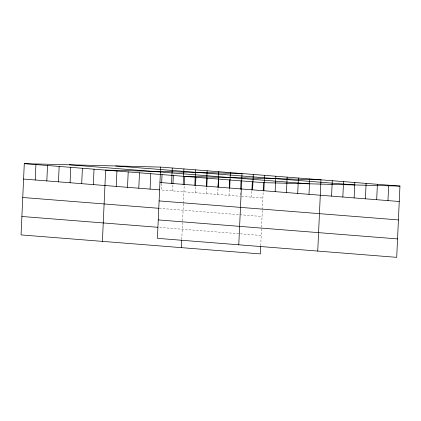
<?xml version="1.0" encoding="UTF-8"?>
<svg xmlns="http://www.w3.org/2000/svg" width="421" height="421" viewBox="0 0 421 421"><rect width="100%" height="100%" fill="white"/><g stroke="black" fill="none" stroke-linecap="round" stroke-linejoin="round"><path stroke-width="0.32" stroke-dasharray="2.1 1.58" d="M161.648 183.582L161.359 190.003L239.702 196.223M172.636 190.897L172.931 184.477M181.756 239.381L182.577 221.357M182.609 220.699L183.372 203.869M183.398 203.232L184.209 185.377M195.202 192.686L195.491 186.271M206.485 193.586L206.8 186.524M217.762 194.481L218.057 188.061M229.045 195.376L229.334 188.955M240.386 194.986L240.502 192.423M251.605 197.17L251.9 190.75M260.731 245.648L262.341 210.137M262.372 209.5L263.183 191.644M241.58 196.37L262.888 198.065M159.264 208.332L262.051 216.494M159.659 227.419L261.188 235.481"/><path stroke-width="0.63" d="M160.648 167.09L157.412 238.339L396.714 257.342L399.95 186.087L160.648 167.09L24.286 163.658L21.05 234.913L260.352 253.91L260.699 246.285M35.211 179.988L35.911 164.579M46.831 180.909L47.531 165.506M58.456 181.83L59.156 166.427M70.081 182.756L70.781 167.347M81.7 183.677L82.4 168.274M93.325 184.598L94.025 169.195M102.414 241.37L105.65 170.121L242.012 173.547L238.775 244.801M116.233 186.419L116.933 171.015M127.51 187.313L128.21 171.91M138.793 188.208L139.493 172.805M150.076 189.108L150.776 173.699M161.675 182.94L162.053 174.599M171.568 183.414L172.268 168.011M172.957 183.835L173.336 175.494M183.193 184.34L183.893 168.937M181.383 247.643L181.73 240.017M184.24 184.735L184.619 176.388L320.981 179.82L317.744 251.069M194.818 185.261L195.518 169.858M195.523 185.629L195.902 177.283M206.443 186.182L207.137 170.779M206.8 186.524L207.179 178.183M218.062 187.108L218.762 171.705M218.083 187.419L218.462 179.078M229.366 188.319L229.745 179.972M229.687 188.029L230.387 172.626M240.649 189.213L241.028 180.867M251.926 190.108L252.305 181.761M252.589 189.85L253.289 174.447M263.209 191.002L263.588 182.661L24.286 163.658M263.872 190.745L264.572 175.341M275.155 191.639L275.855 176.236M286.438 192.534L287.138 177.13M297.715 193.434L298.415 178.025M308.998 194.328L309.698 178.925M331.564 196.118L332.264 180.714M342.841 197.017L343.541 181.609M354.124 197.912L354.824 182.509M365.407 198.807L366.107 183.403M376.69 199.701L377.39 184.298M387.967 200.596L388.667 185.193M263.588 182.661L399.95 186.087M115.649 165.958L354.95 184.956M69.286 164.79L308.588 183.793M159.948 182.493L399.25 201.496M23.587 179.062L159.475 189.85M159.112 200.922L398.413 219.925M22.75 197.491L158.638 208.284M158.249 219.909L397.55 238.912M21.887 216.478L157.775 227.272"/></g></svg>
